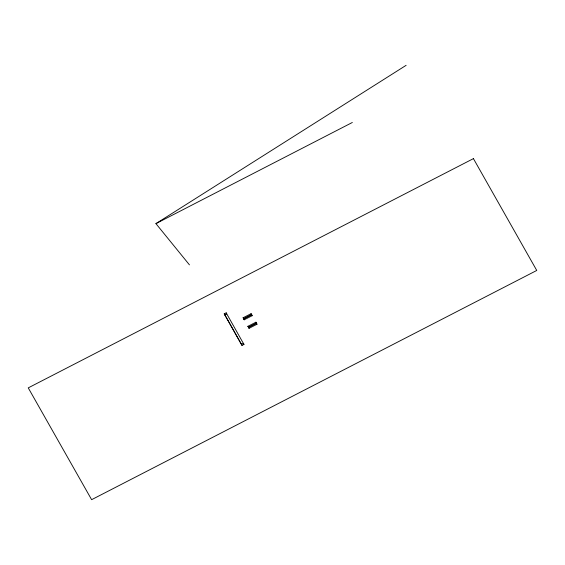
<?xml version="1.0" encoding="UTF-8"?>
<svg xmlns="http://www.w3.org/2000/svg" width="565" height="565" viewBox="0 0 565 565"><rect width="100%" height="100%" fill="white"/><g stroke="black" fill="none" stroke-linecap="round" stroke-linejoin="round"><path stroke-width="0.85" d="M189.452 264.865L155.919 223.627L406.129 65.321M155.919 223.627L352.334 122.478M224.263 313.858L226.191 312.862L243.946 344.417L242.018 345.413L224.263 313.858L242.018 345.413M224.764 314.945L226.692 313.956L226.191 312.862M243.169 317.749L251.079 313.674L251.7 314.762L252.138 315.715L244.228 319.79L243.169 317.749L244.228 319.79M243.614 318.702L251.524 314.627L251.079 313.674M243.783 318.837L251.7 314.762M248 326.28L255.917 322.205L256.531 323.293L256.969 324.254L249.059 328.322L248 326.28L249.059 328.322M248.445 327.234L256.355 323.166L255.917 322.205M248.621 327.368L256.531 323.293M241.509 344.318L243.437 343.322L243.946 344.417M251.524 314.627L252.138 315.715M256.355 323.166L256.969 324.254M473.428 158.624L28.25 387.873L91.629 499.679L536.75 270.451L473.428 158.624"/></g></svg>
